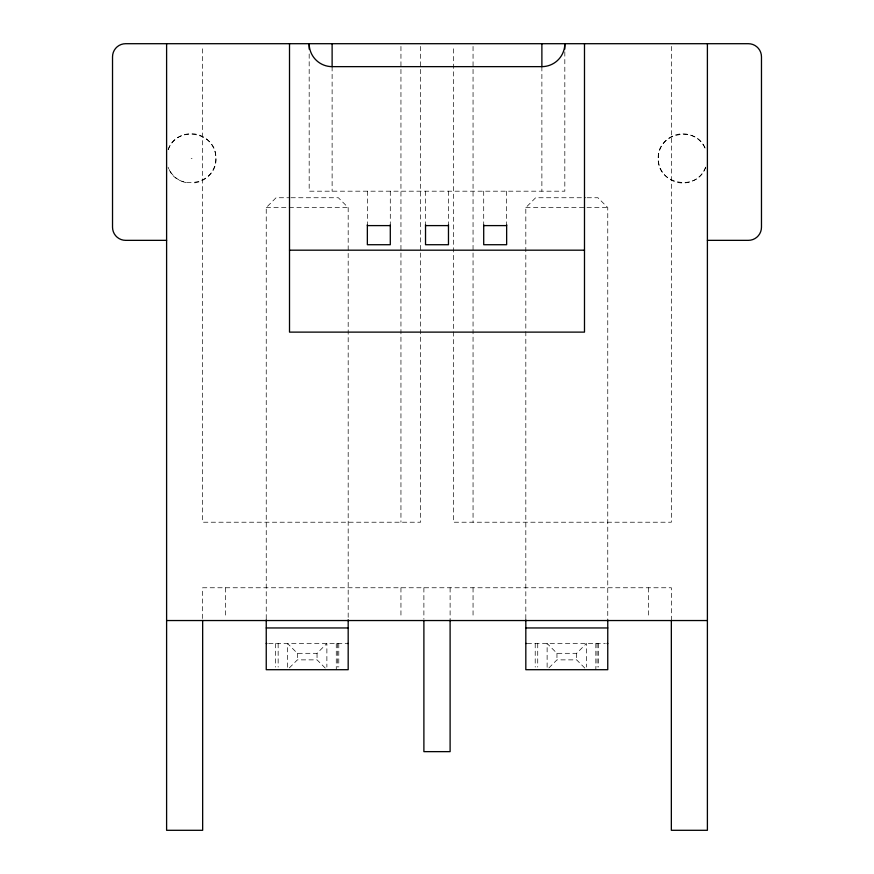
<?xml version="1.0" encoding="UTF-8"?>
<svg xmlns="http://www.w3.org/2000/svg" width="874" height="874" viewBox="0 0 874 874"><rect width="100%" height="100%" fill="white"/><g stroke="black" fill="none" stroke-linecap="round" stroke-linejoin="round"><path stroke-width="0.66" stroke-dasharray="4.37 3.28" d="M168.311 149.618C175.969 125.102 215.845 131.482 215.867 157.134C218.587 184.086 176.493 193.045 168.234 167.207M705.569 167.142C697.736 192.204 656.909 184.589 658.231 158.412C656.909 132.236 697.736 124.621 705.569 149.683M266.242 618.923L266.242 207.575L276.075 197.743L289.611 197.743M525.82 618.923L525.82 207.575L535.653 197.743L585.744 197.743M289.338 667.911L297.378 659.87L317.043 659.87L326.876 669.702M287.546 667.244L287.546 643.482L297.378 653.315L317.043 653.315L326.876 643.482L326.876 667.081M548.916 667.911L556.957 659.87L576.621 659.87L586.454 669.702M547.124 667.244L547.124 643.482L556.957 653.315L576.621 653.315L586.454 643.482L586.454 667.081M290.966 197.743L338.347 197.743L348.18 207.575L348.18 618.923M587.099 197.743L597.925 197.743L607.758 207.575L607.758 618.923M266.242 207.575L348.18 207.575M525.82 207.575L607.758 207.575M268.689 643.482L346.836 643.482M527.164 643.482L605.311 643.482M191.188 158.412L192.029 158.478M671.341 46.431L671.341 522.215L453.387 522.215L453.387 46.431M671.341 620.54L671.341 587.765L202.659 587.765L202.659 620.54M648.399 587.765L648.399 617.918M598.362 643.482L598.362 667.081M597.106 643.482L597.106 667.081M595.85 643.482L595.85 669.702M576.621 653.315L576.621 659.87M564.822 51.817L564.822 191.188L309.178 191.188L309.178 51.817M556.957 653.315L556.957 659.87M541.88 66.642L541.88 191.188M537.729 643.482L537.729 667.081M535.216 643.482L535.216 667.081M506.647 191.188L506.647 224.279M483.704 191.188L483.704 224.279M473.053 46.431L473.053 522.215M473.053 587.765L473.053 617.918M450.11 587.765L450.11 620.54M448.471 191.188L448.471 224.279M425.529 191.188L425.529 224.279M423.89 587.765L423.89 618.912M420.613 46.431L420.613 522.215L202.659 522.215L202.659 46.431M400.947 46.431L400.947 522.215M400.947 587.765L400.947 617.918M390.296 191.188L390.296 224.279M367.353 191.188L367.353 224.279M338.784 643.482L338.784 667.081M337.528 643.482L337.528 667.081M336.272 643.482L336.272 669.702M332.12 66.642L332.12 191.188M317.043 653.315L317.043 659.87M297.378 653.315L297.378 659.87M278.151 643.482L278.151 667.081M275.638 643.482L275.638 667.081M225.601 587.765L225.601 617.809M168.114 149.541A24.712 24.712 0 0 1 196.759 134.334A24.712 24.712 0 0 1 215.812 160.576A24.712 24.712 0 0 1 192.466 183.092M186.042 182.59A24.712 24.712 0 0 1 168.103 167.251M705.766 167.218A24.581 24.581 0 0 1 668.02 178.045A24.581 24.581 0 0 1 668.02 138.78A24.581 24.581 0 0 1 705.766 149.607"/><path stroke-width="1.31" d="M309.178 49.108L309.178 43.7A22.942 22.942 0 0 0 332.12 66.642L541.88 66.642A22.942 22.942 0 0 0 564.822 43.7L564.822 49.108M367.353 225.601L390.296 225.601M425.529 225.601L448.471 225.601M483.704 225.601L506.647 225.601M166.606 240.35L125.638 240.35A13.11 13.11 0 0 1 112.528 227.24L112.528 56.81A13.11 13.11 0 0 1 125.638 43.7L748.363 43.7A13.11 13.11 0 0 1 761.472 56.81L761.472 227.24A13.11 13.11 0 0 1 748.363 240.35L707.394 240.35M289.512 250.183L584.488 250.183M166.606 620.54L707.394 620.54M266.242 627.958L348.18 627.958M525.82 627.958L607.758 627.958M266.242 643.482L266.865 643.482M347.557 643.482L348.18 643.482M525.82 643.482L526.443 643.482M607.135 643.482L607.758 643.482M707.394 43.7L707.394 830.3L671.341 830.3L671.341 620.54M607.758 619.764L607.758 669.702L525.82 669.702L525.82 619.764M584.488 43.7L584.488 332.12L289.512 332.12L289.512 43.7M541.88 43.7L541.88 66.708M506.647 224.64L506.647 244.72L483.704 244.72L483.704 224.64M450.11 620.267L450.11 751.64L423.89 751.64L423.89 620.267M448.471 224.64L448.471 244.72L425.529 244.72L425.529 224.64M390.296 224.64L390.296 244.72L367.353 244.72L367.353 224.64M348.18 619.764L348.18 669.702L266.242 669.702L266.242 619.764M332.12 43.7L332.12 66.708M202.659 620.464L202.659 830.3L166.606 830.3L166.606 43.7"/></g></svg>
